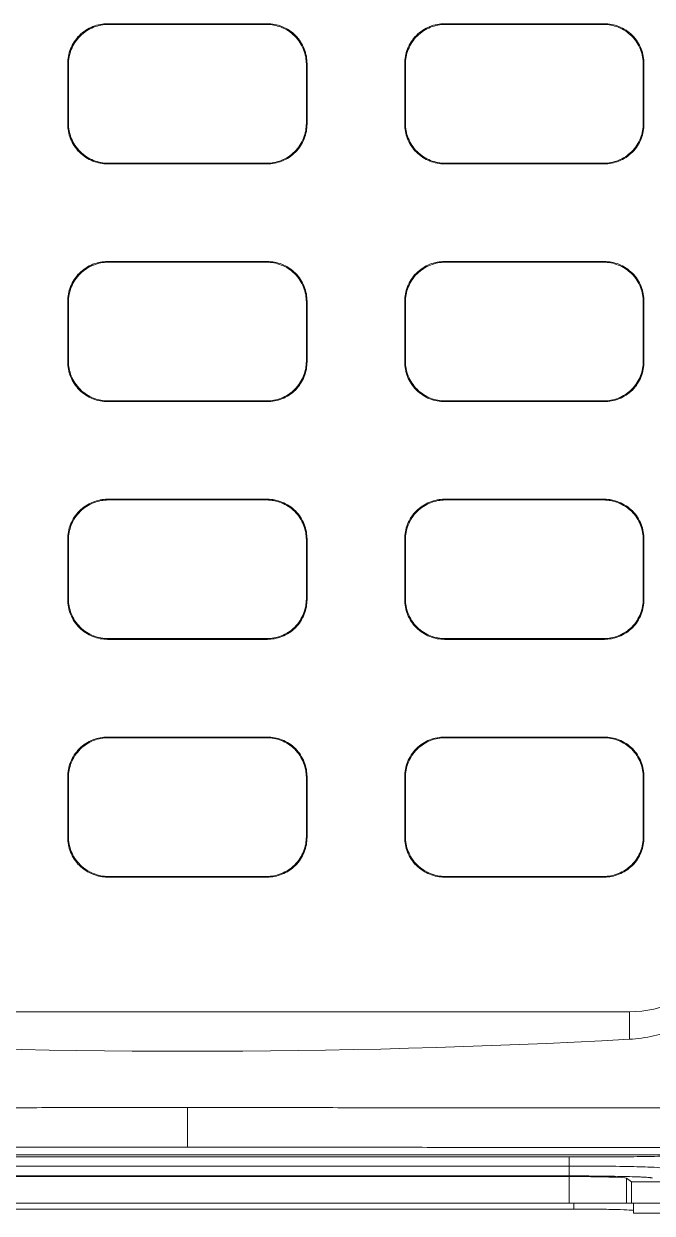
# Model space of a CAD drawing. Header units: millimetres. Extents: x 6 to 426, y 10 to 307.
# Drawn here: x 231.32 to 247.17, y 142.51 to 172.53 of the extents above; entities that cross this region are included whole.
import ezdxf

# ---------------------------------------------------------------- set-up
doc = ezdxf.new("R2010")
doc.units = ezdxf.units.MM

msp = doc.modelspace()

# ---------------------------------------------------------------- linework, layer by layer
at = {"color": 7, "linetype": 'Continuous', "lineweight": 15}
for p, q in [((233.4319, 172.5306), (237.4671, 172.5306)), ((233.4494, 172.5132), (233.4319, 172.5306)), ((233.4494, 172.5132), (237.4497, 172.5132)), ((237.4671, 172.5306), (237.4497, 172.5132)), ((241.9319, 172.5306), (245.9671, 172.5306)), ((241.9494, 172.5132), (241.9319, 172.5306)), ((241.9494, 172.5132), (245.9497, 172.5132)), ((245.9671, 172.5306), (245.9497, 172.5132)), ((232.432, 169.9956), (232.432, 171.5308)), ((232.432, 171.5308), (232.4495, 171.5133)), ((232.4495, 170.013), (232.4495, 171.5133)), ((238.4495, 171.5133), (238.467, 171.5308)), ((238.4495, 171.5133), (238.4495, 170.013)), ((238.467, 171.5308), (238.467, 169.9956)), ((240.932, 169.9956), (240.932, 171.5308)), ((240.932, 171.5308), (240.9495, 171.5133)), ((240.9495, 170.013), (240.9495, 171.5133)), ((246.9495, 171.5133), (246.967, 171.5308)), ((246.9495, 171.5133), (246.9495, 170.013)), ((246.967, 171.5308), (246.967, 169.9956)), ((232.4495, 170.013), (232.432, 169.9956)), ((238.467, 169.9956), (238.4495, 170.013)), ((240.9495, 170.013), (240.932, 169.9956)), ((246.967, 169.9956), (246.9495, 170.013)), ((233.4319, 168.9957), (233.4494, 169.0132)), ((237.4497, 169.0132), (233.4494, 169.0132)), ((237.4497, 169.0132), (237.4671, 168.9957)), ((241.9319, 168.9957), (241.9494, 169.0132)), ((245.9497, 169.0132), (241.9494, 169.0132)), ((245.9497, 169.0132), (245.9671, 168.9957)), ((237.4671, 168.9957), (233.4319, 168.9957)), ((245.9671, 168.9957), (241.9319, 168.9957)), ((233.4319, 166.5306), (237.4671, 166.5306)), ((233.4494, 166.5132), (233.4319, 166.5306)), ((233.4494, 166.5132), (237.4497, 166.5132)), ((237.4671, 166.5306), (237.4497, 166.5132)), ((241.9319, 166.5306), (245.9671, 166.5306)), ((241.9494, 166.5132), (241.9319, 166.5306)), ((241.9494, 166.5132), (245.9497, 166.5132)), ((245.9671, 166.5306), (245.9497, 166.5132)), ((232.432, 163.9956), (232.432, 165.5308)), ((232.432, 165.5308), (232.4495, 165.5133)), ((232.4495, 164.013), (232.4495, 165.5133)), ((238.4495, 165.5133), (238.467, 165.5308)), ((238.4495, 165.5133), (238.4495, 164.013)), ((238.467, 165.5308), (238.467, 163.9956)), ((240.932, 163.9956), (240.932, 165.5308)), ((240.932, 165.5308), (240.9495, 165.5133)), ((240.9495, 164.013), (240.9495, 165.5133)), ((246.9495, 165.5133), (246.967, 165.5308)), ((246.9495, 165.5133), (246.9495, 164.013)), ((246.967, 165.5308), (246.967, 163.9956)), ((232.4495, 164.013), (232.432, 163.9956)), ((238.467, 163.9956), (238.4495, 164.013)), ((240.9495, 164.013), (240.932, 163.9956)), ((246.967, 163.9956), (246.9495, 164.013)), ((233.4319, 162.9957), (233.4494, 163.0132)), ((237.4671, 162.9957), (233.4319, 162.9957)), ((237.4497, 163.0132), (233.4494, 163.0132)), ((237.4497, 163.0132), (237.4671, 162.9957)), ((241.9319, 162.9957), (241.9494, 163.0132)), ((245.9671, 162.9957), (241.9319, 162.9957)), ((245.9497, 163.0132), (241.9494, 163.0132)), ((245.9497, 163.0132), (245.9671, 162.9957)), ((233.4319, 160.5306), (237.4671, 160.5306)), ((233.4494, 160.5132), (233.4319, 160.5306)), ((233.4494, 160.5132), (237.4497, 160.5132)), ((237.4671, 160.5306), (237.4497, 160.5132)), ((241.9319, 160.5306), (245.9671, 160.5306)), ((241.9494, 160.5132), (241.9319, 160.5306)), ((241.9494, 160.5132), (245.9497, 160.5132)), ((245.9671, 160.5306), (245.9497, 160.5132)), ((232.432, 157.9956), (232.432, 159.5308)), ((232.432, 159.5308), (232.4495, 159.5133)), ((232.4495, 158.013), (232.4495, 159.5133)), ((238.4495, 159.5133), (238.467, 159.5308)), ((238.4495, 159.5133), (238.4495, 158.013)), ((238.467, 159.5308), (238.467, 157.9956)), ((240.932, 157.9956), (240.932, 159.5308)), ((240.932, 159.5308), (240.9495, 159.5133)), ((240.9495, 158.013), (240.9495, 159.5133)), ((246.9495, 159.5133), (246.967, 159.5308)), ((246.9495, 159.5133), (246.9495, 158.013)), ((246.967, 159.5308), (246.967, 157.9956)), ((232.4495, 158.013), (232.432, 157.9956)), ((238.467, 157.9956), (238.4495, 158.013)), ((240.9495, 158.013), (240.932, 157.9956)), ((246.967, 157.9956), (246.9495, 158.013)), ((233.4319, 156.9957), (233.4494, 157.0132)), ((237.4671, 156.9957), (233.4319, 156.9957)), ((237.4497, 157.0132), (233.4494, 157.0132)), ((237.4497, 157.0132), (237.4671, 156.9957)), ((241.9319, 156.9957), (241.9494, 157.0132)), ((245.9671, 156.9957), (241.9319, 156.9957)), ((245.9497, 157.0132), (241.9494, 157.0132)), ((245.9497, 157.0132), (245.9671, 156.9957)), ((233.4319, 154.5306), (237.4671, 154.5306)), ((233.4494, 154.5132), (233.4319, 154.5306)), ((233.4494, 154.5132), (237.4497, 154.5132)), ((237.4671, 154.5306), (237.4497, 154.5132)), ((241.9319, 154.5306), (245.9671, 154.5306)), ((241.9494, 154.5132), (241.9319, 154.5306)), ((241.9494, 154.5132), (245.9497, 154.5132)), ((245.9671, 154.5306), (245.9497, 154.5132)), ((232.432, 151.9956), (232.432, 153.5308)), ((232.432, 153.5308), (232.4495, 153.5133)), ((232.4495, 152.013), (232.4495, 153.5133)), ((238.4495, 153.5133), (238.467, 153.5308)), ((238.4495, 153.5133), (238.4495, 152.013)), ((238.467, 153.5308), (238.467, 151.9956)), ((240.932, 151.9956), (240.932, 153.5308)), ((240.932, 153.5308), (240.9495, 153.5133)), ((240.9495, 152.013), (240.9495, 153.5133)), ((246.9495, 153.5133), (246.967, 153.5308)), ((246.9495, 153.5133), (246.9495, 152.013)), ((246.967, 153.5308), (246.967, 151.9956)), ((232.4495, 152.013), (232.432, 151.9956)), ((238.467, 151.9956), (238.4495, 152.013)), ((240.9495, 152.013), (240.932, 151.9956)), ((246.967, 151.9956), (246.9495, 152.013)), ((233.4319, 150.9957), (233.4494, 151.0132)), ((237.4671, 150.9957), (233.4319, 150.9957)), ((237.4497, 151.0132), (233.4494, 151.0132)), ((237.4497, 151.0132), (237.4671, 150.9957)), ((241.9319, 150.9957), (241.9494, 151.0132)), ((245.9671, 150.9957), (241.9319, 150.9957)), ((245.9497, 151.0132), (241.9494, 151.0132)), ((245.9497, 151.0132), (245.9671, 150.9957)), ((224.2986, 147.599), (246.6004, 147.599)), ((246.6004, 146.9028), (246.6004, 147.599)), ((235.4495, 144.178), (235.4495, 145.1777)), ((247.9058, 143.9849), (222.9932, 143.9849)), ((225.8235, 143.9325), (245.0755, 143.9325)), ((245.0755, 143.9325), (245.0755, 143.7039)), ((245.0755, 143.7039), (225.8235, 143.7039)), ((245.0755, 143.7039), (245.0755, 143.4539)), ((245.0755, 143.4539), (225.8235, 143.4539)), ((225.8235, 143.4368), (245.0755, 143.4368)), ((245.0755, 142.7632), (245.0755, 143.4368)), ((246.5246, 143.4001), (246.6486, 143.3071)), ((246.5246, 142.7632), (246.5246, 143.4001)), ((246.6486, 143.3071), (249.5438, 143.3071)), ((246.6486, 143.3071), (246.6486, 142.7697)), ((245.1995, 142.6179), (225.6995, 142.6179)), ((245.0755, 142.7632), (225.8235, 142.7632)), ((246.5246, 142.7632), (245.0755, 142.7632)), ((245.1995, 142.7632), (245.1995, 142.6179)), ((246.6574, 142.7632), (246.5246, 142.7632)), ((246.6486, 142.7697), (246.6574, 142.7632)), ((249.5438, 142.7697), (246.6486, 142.7697)), ((246.6574, 142.7632), (246.6995, 142.7632)), ((246.6995, 142.7632), (249.5438, 142.7632)), ((246.6995, 142.5132), (246.6995, 142.7632)), ((249.5438, 142.5132), (246.6995, 142.5132))]:
    msp.add_line(p, q, dxfattribs=at)
msp.add_arc((246.6004, 150.5132), 2.9142, 270, 294.38722, dxfattribs=at)
msp.add_ellipse((245.0755, 143.3988), major_axis=(1.45, 0), ratio=0.0261859, start_param=0.0349066, end_param=1.5707963, dxfattribs=at)
for points, knots in [([(232.432, 171.5308), (232.432, 171.6486), (232.4535, 171.7758), (232.551, 172.0219), (232.6273, 172.1402), (232.8225, 172.3354), (232.9408, 172.4117), (233.1869, 172.5091), (233.314, 172.5306), (233.4319, 172.5306)], [0, 0, 0, 0, 0.25, 0.25, 0.5, 0.5, 0.75, 0.75, 1, 1, 1, 1]), ([(232.4495, 171.5133), (232.4495, 171.6312), (232.471, 171.7583), (232.5684, 172.0045), (232.6447, 172.1227), (232.8399, 172.3179), (232.9582, 172.3942), (233.2044, 172.4917), (233.3315, 172.5132), (233.4494, 172.5132)], [0, 0, 0, 0, 0.25, 0.25, 0.5, 0.5, 0.75, 0.75, 1, 1, 1, 1]), ([(237.4497, 172.5132), (237.5675, 172.5132), (237.6946, 172.4917), (237.9408, 172.3942), (238.0591, 172.3179), (238.2543, 172.1227), (238.3306, 172.0045), (238.428, 171.7583), (238.4495, 171.6312), (238.4495, 171.5133)], [0, 0, 0, 0, 0.25, 0.25, 0.5, 0.5, 0.75, 0.75, 1, 1, 1, 1]), ([(237.4671, 172.5306), (237.585, 172.5306), (237.7121, 172.5091), (237.9583, 172.4117), (238.0765, 172.3354), (238.2717, 172.1402), (238.348, 172.0219), (238.4455, 171.7758), (238.467, 171.6486), (238.467, 171.5308)], [0, 0, 0, 0, 0.25, 0.25, 0.5, 0.5, 0.75, 0.75, 1, 1, 1, 1]), ([(240.932, 171.5308), (240.932, 171.6486), (240.9535, 171.7758), (241.051, 172.0219), (241.1273, 172.1402), (241.3225, 172.3354), (241.4408, 172.4117), (241.6869, 172.5091), (241.814, 172.5306), (241.9319, 172.5306)], [0, 0, 0, 0, 0.25, 0.25, 0.5, 0.5, 0.75, 0.75, 1, 1, 1, 1]), ([(240.9495, 171.5133), (240.9495, 171.6312), (240.971, 171.7583), (241.0684, 172.0045), (241.1447, 172.1227), (241.3399, 172.3179), (241.4582, 172.3942), (241.7044, 172.4917), (241.8315, 172.5132), (241.9494, 172.5132)], [0, 0, 0, 0, 0.25, 0.25, 0.5, 0.5, 0.75, 0.75, 1, 1, 1, 1]), ([(245.9497, 172.5132), (246.0675, 172.5132), (246.1946, 172.4917), (246.4408, 172.3942), (246.5591, 172.3179), (246.7543, 172.1227), (246.8306, 172.0045), (246.928, 171.7583), (246.9495, 171.6312), (246.9495, 171.5133)], [0, 0, 0, 0, 0.25, 0.25, 0.5, 0.5, 0.75, 0.75, 1, 1, 1, 1]), ([(245.9671, 172.5306), (246.085, 172.5306), (246.2121, 172.5091), (246.4583, 172.4117), (246.5765, 172.3354), (246.7717, 172.1402), (246.848, 172.0219), (246.9455, 171.7758), (246.967, 171.6486), (246.967, 171.5308)], [0, 0, 0, 0, 0.25, 0.25, 0.5, 0.5, 0.75, 0.75, 1, 1, 1, 1]), ([(233.4319, 168.9957), (233.314, 168.9957), (233.1869, 169.0172), (232.9408, 169.1146), (232.8225, 169.1909), (232.6273, 169.3861), (232.551, 169.5044), (232.4535, 169.7506), (232.432, 169.8777), (232.432, 169.9956)], [0, 0, 0, 0, 0.25, 0.25, 0.5, 0.5, 0.75, 0.75, 1, 1, 1, 1]), ([(233.4494, 169.0132), (233.3315, 169.0132), (233.2044, 169.0346), (232.9582, 169.1321), (232.8399, 169.2084), (232.6447, 169.4036), (232.5684, 169.5219), (232.471, 169.768), (232.4495, 169.8952), (232.4495, 170.013)], [0, 0, 0, 0, 0.25, 0.25, 0.5, 0.5, 0.75, 0.75, 1, 1, 1, 1]), ([(238.4495, 170.013), (238.4495, 169.8952), (238.428, 169.768), (238.3306, 169.5219), (238.2543, 169.4036), (238.0591, 169.2084), (237.9408, 169.1321), (237.6946, 169.0346), (237.5675, 169.0132), (237.4497, 169.0132)], [0, 0, 0, 0, 0.25, 0.25, 0.5, 0.5, 0.75, 0.75, 1, 1, 1, 1]), ([(238.467, 169.9956), (238.467, 169.8777), (238.4455, 169.7506), (238.348, 169.5044), (238.2717, 169.3861), (238.0765, 169.1909), (237.9583, 169.1146), (237.7121, 169.0172), (237.585, 168.9957), (237.4671, 168.9957)], [0, 0, 0, 0, 0.25, 0.25, 0.5, 0.5, 0.75, 0.75, 1, 1, 1, 1]), ([(241.9319, 168.9957), (241.814, 168.9957), (241.6869, 169.0172), (241.4408, 169.1146), (241.3225, 169.1909), (241.1273, 169.3861), (241.051, 169.5044), (240.9535, 169.7506), (240.932, 169.8777), (240.932, 169.9956)], [0, 0, 0, 0, 0.25, 0.25, 0.5, 0.5, 0.75, 0.75, 1, 1, 1, 1]), ([(241.9494, 169.0132), (241.8315, 169.0132), (241.7044, 169.0346), (241.4582, 169.1321), (241.3399, 169.2084), (241.1447, 169.4036), (241.0684, 169.5219), (240.971, 169.768), (240.9495, 169.8952), (240.9495, 170.013)], [0, 0, 0, 0, 0.25, 0.25, 0.5, 0.5, 0.75, 0.75, 1, 1, 1, 1]), ([(246.9495, 170.013), (246.9495, 169.8952), (246.928, 169.768), (246.8306, 169.5219), (246.7543, 169.4036), (246.5591, 169.2084), (246.4408, 169.1321), (246.1946, 169.0346), (246.0675, 169.0132), (245.9497, 169.0132)], [0, 0, 0, 0, 0.25, 0.25, 0.5, 0.5, 0.75, 0.75, 1, 1, 1, 1]), ([(246.967, 169.9956), (246.967, 169.8777), (246.9455, 169.7506), (246.848, 169.5044), (246.7717, 169.3861), (246.5765, 169.1909), (246.4583, 169.1146), (246.2121, 169.0172), (246.085, 168.9957), (245.9671, 168.9957)], [0, 0, 0, 0, 0.25, 0.25, 0.5, 0.5, 0.75, 0.75, 1, 1, 1, 1]), ([(232.432, 165.5308), (232.432, 165.6486), (232.4535, 165.7758), (232.551, 166.0219), (232.6273, 166.1402), (232.8225, 166.3354), (232.9408, 166.4117), (233.1869, 166.5091), (233.314, 166.5306), (233.4319, 166.5306)], [0, 0, 0, 0, 0.25, 0.25, 0.5, 0.5, 0.75, 0.75, 1, 1, 1, 1]), ([(232.4495, 165.5133), (232.4495, 165.6312), (232.471, 165.7583), (232.5684, 166.0045), (232.6447, 166.1227), (232.8399, 166.3179), (232.9582, 166.3942), (233.2044, 166.4917), (233.3315, 166.5132), (233.4494, 166.5132)], [0, 0, 0, 0, 0.25, 0.25, 0.5, 0.5, 0.75, 0.75, 1, 1, 1, 1]), ([(237.4497, 166.5132), (237.5675, 166.5132), (237.6946, 166.4917), (237.9408, 166.3942), (238.0591, 166.3179), (238.2543, 166.1227), (238.3306, 166.0045), (238.428, 165.7583), (238.4495, 165.6312), (238.4495, 165.5133)], [0, 0, 0, 0, 0.25, 0.25, 0.5, 0.5, 0.75, 0.75, 1, 1, 1, 1]), ([(237.4671, 166.5306), (237.585, 166.5306), (237.7121, 166.5091), (237.9583, 166.4117), (238.0765, 166.3354), (238.2717, 166.1402), (238.348, 166.0219), (238.4455, 165.7758), (238.467, 165.6486), (238.467, 165.5308)], [0, 0, 0, 0, 0.25, 0.25, 0.5, 0.5, 0.75, 0.75, 1, 1, 1, 1]), ([(240.932, 165.5308), (240.932, 165.6486), (240.9535, 165.7758), (241.051, 166.0219), (241.1273, 166.1402), (241.3225, 166.3354), (241.4408, 166.4117), (241.6869, 166.5091), (241.814, 166.5306), (241.9319, 166.5306)], [0, 0, 0, 0, 0.25, 0.25, 0.5, 0.5, 0.75, 0.75, 1, 1, 1, 1]), ([(240.9495, 165.5133), (240.9495, 165.6312), (240.971, 165.7583), (241.0684, 166.0045), (241.1447, 166.1227), (241.3399, 166.3179), (241.4582, 166.3942), (241.7044, 166.4917), (241.8315, 166.5132), (241.9494, 166.5132)], [0, 0, 0, 0, 0.25, 0.25, 0.5, 0.5, 0.75, 0.75, 1, 1, 1, 1]), ([(245.9497, 166.5132), (246.0675, 166.5132), (246.1946, 166.4917), (246.4408, 166.3942), (246.5591, 166.3179), (246.7543, 166.1227), (246.8306, 166.0045), (246.928, 165.7583), (246.9495, 165.6312), (246.9495, 165.5133)], [0, 0, 0, 0, 0.25, 0.25, 0.5, 0.5, 0.75, 0.75, 1, 1, 1, 1]), ([(245.9671, 166.5306), (246.085, 166.5306), (246.2121, 166.5091), (246.4583, 166.4117), (246.5765, 166.3354), (246.7717, 166.1402), (246.848, 166.0219), (246.9455, 165.7758), (246.967, 165.6486), (246.967, 165.5308)], [0, 0, 0, 0, 0.25, 0.25, 0.5, 0.5, 0.75, 0.75, 1, 1, 1, 1]), ([(233.4319, 162.9957), (233.314, 162.9957), (233.1869, 163.0172), (232.9408, 163.1146), (232.8225, 163.1909), (232.6273, 163.3861), (232.551, 163.5044), (232.4535, 163.7506), (232.432, 163.8777), (232.432, 163.9956)], [0, 0, 0, 0, 0.25, 0.25, 0.5, 0.5, 0.75, 0.75, 1, 1, 1, 1]), ([(233.4494, 163.0132), (233.3315, 163.0132), (233.2044, 163.0346), (232.9582, 163.1321), (232.8399, 163.2084), (232.6447, 163.4036), (232.5684, 163.5219), (232.471, 163.768), (232.4495, 163.8952), (232.4495, 164.013)], [0, 0, 0, 0, 0.25, 0.25, 0.5, 0.5, 0.75, 0.75, 1, 1, 1, 1]), ([(238.4495, 164.013), (238.4495, 163.8952), (238.428, 163.768), (238.3306, 163.5219), (238.2543, 163.4036), (238.0591, 163.2084), (237.9408, 163.1321), (237.6946, 163.0346), (237.5675, 163.0132), (237.4497, 163.0132)], [0, 0, 0, 0, 0.25, 0.25, 0.5, 0.5, 0.75, 0.75, 1, 1, 1, 1]), ([(238.467, 163.9956), (238.467, 163.8777), (238.4455, 163.7506), (238.348, 163.5044), (238.2717, 163.3861), (238.0765, 163.1909), (237.9583, 163.1146), (237.7121, 163.0172), (237.585, 162.9957), (237.4671, 162.9957)], [0, 0, 0, 0, 0.25, 0.25, 0.5, 0.5, 0.75, 0.75, 1, 1, 1, 1]), ([(241.9319, 162.9957), (241.814, 162.9957), (241.6869, 163.0172), (241.4408, 163.1146), (241.3225, 163.1909), (241.1273, 163.3861), (241.051, 163.5044), (240.9535, 163.7506), (240.932, 163.8777), (240.932, 163.9956)], [0, 0, 0, 0, 0.25, 0.25, 0.5, 0.5, 0.75, 0.75, 1, 1, 1, 1]), ([(241.9494, 163.0132), (241.8315, 163.0132), (241.7044, 163.0346), (241.4582, 163.1321), (241.3399, 163.2084), (241.1447, 163.4036), (241.0684, 163.5219), (240.971, 163.768), (240.9495, 163.8952), (240.9495, 164.013)], [0, 0, 0, 0, 0.25, 0.25, 0.5, 0.5, 0.75, 0.75, 1, 1, 1, 1]), ([(246.9495, 164.013), (246.9495, 163.8952), (246.928, 163.768), (246.8306, 163.5219), (246.7543, 163.4036), (246.5591, 163.2084), (246.4408, 163.1321), (246.1946, 163.0346), (246.0675, 163.0132), (245.9497, 163.0132)], [0, 0, 0, 0, 0.25, 0.25, 0.5, 0.5, 0.75, 0.75, 1, 1, 1, 1]), ([(246.967, 163.9956), (246.967, 163.8777), (246.9455, 163.7506), (246.848, 163.5044), (246.7717, 163.3861), (246.5765, 163.1909), (246.4583, 163.1146), (246.2121, 163.0172), (246.085, 162.9957), (245.9671, 162.9957)], [0, 0, 0, 0, 0.25, 0.25, 0.5, 0.5, 0.75, 0.75, 1, 1, 1, 1]), ([(232.432, 159.5308), (232.432, 159.6486), (232.4535, 159.7758), (232.551, 160.0219), (232.6273, 160.1402), (232.8225, 160.3354), (232.9408, 160.4117), (233.1869, 160.5091), (233.314, 160.5306), (233.4319, 160.5306)], [0, 0, 0, 0, 0.25, 0.25, 0.5, 0.5, 0.75, 0.75, 1, 1, 1, 1]), ([(232.4495, 159.5133), (232.4495, 159.6312), (232.471, 159.7583), (232.5684, 160.0045), (232.6447, 160.1227), (232.8399, 160.3179), (232.9582, 160.3942), (233.2044, 160.4917), (233.3315, 160.5132), (233.4494, 160.5132)], [0, 0, 0, 0, 0.25, 0.25, 0.5, 0.5, 0.75, 0.75, 1, 1, 1, 1]), ([(237.4497, 160.5132), (237.5675, 160.5132), (237.6946, 160.4917), (237.9408, 160.3942), (238.0591, 160.3179), (238.2543, 160.1227), (238.3306, 160.0045), (238.428, 159.7583), (238.4495, 159.6312), (238.4495, 159.5133)], [0, 0, 0, 0, 0.25, 0.25, 0.5, 0.5, 0.75, 0.75, 1, 1, 1, 1]), ([(237.4671, 160.5306), (237.585, 160.5306), (237.7121, 160.5091), (237.9583, 160.4117), (238.0765, 160.3354), (238.2717, 160.1402), (238.348, 160.0219), (238.4455, 159.7758), (238.467, 159.6486), (238.467, 159.5308)], [0, 0, 0, 0, 0.25, 0.25, 0.5, 0.5, 0.75, 0.75, 1, 1, 1, 1]), ([(240.932, 159.5308), (240.932, 159.6486), (240.9535, 159.7758), (241.051, 160.0219), (241.1273, 160.1402), (241.3225, 160.3354), (241.4408, 160.4117), (241.6869, 160.5091), (241.814, 160.5306), (241.9319, 160.5306)], [0, 0, 0, 0, 0.25, 0.25, 0.5, 0.5, 0.75, 0.75, 1, 1, 1, 1]), ([(240.9495, 159.5133), (240.9495, 159.6312), (240.971, 159.7583), (241.0684, 160.0045), (241.1447, 160.1227), (241.3399, 160.3179), (241.4582, 160.3942), (241.7044, 160.4917), (241.8315, 160.5132), (241.9494, 160.5132)], [0, 0, 0, 0, 0.25, 0.25, 0.5, 0.5, 0.75, 0.75, 1, 1, 1, 1]), ([(245.9497, 160.5132), (246.0675, 160.5132), (246.1946, 160.4917), (246.4408, 160.3942), (246.5591, 160.3179), (246.7543, 160.1227), (246.8306, 160.0045), (246.928, 159.7583), (246.9495, 159.6312), (246.9495, 159.5133)], [0, 0, 0, 0, 0.25, 0.25, 0.5, 0.5, 0.75, 0.75, 1, 1, 1, 1]), ([(245.9671, 160.5306), (246.085, 160.5306), (246.2121, 160.5091), (246.4583, 160.4117), (246.5765, 160.3354), (246.7717, 160.1402), (246.848, 160.0219), (246.9455, 159.7758), (246.967, 159.6486), (246.967, 159.5308)], [0, 0, 0, 0, 0.25, 0.25, 0.5, 0.5, 0.75, 0.75, 1, 1, 1, 1]), ([(233.4319, 156.9957), (233.314, 156.9957), (233.1869, 157.0172), (232.9408, 157.1146), (232.8225, 157.1909), (232.6273, 157.3861), (232.551, 157.5044), (232.4535, 157.7506), (232.432, 157.8777), (232.432, 157.9956)], [0, 0, 0, 0, 0.25, 0.25, 0.5, 0.5, 0.75, 0.75, 1, 1, 1, 1]), ([(233.4494, 157.0132), (233.3315, 157.0132), (233.2044, 157.0346), (232.9582, 157.1321), (232.8399, 157.2084), (232.6447, 157.4036), (232.5684, 157.5219), (232.471, 157.768), (232.4495, 157.8952), (232.4495, 158.013)], [0, 0, 0, 0, 0.25, 0.25, 0.5, 0.5, 0.75, 0.75, 1, 1, 1, 1]), ([(238.4495, 158.013), (238.4495, 157.8952), (238.428, 157.768), (238.3306, 157.5219), (238.2543, 157.4036), (238.0591, 157.2084), (237.9408, 157.1321), (237.6946, 157.0346), (237.5675, 157.0132), (237.4497, 157.0132)], [0, 0, 0, 0, 0.25, 0.25, 0.5, 0.5, 0.75, 0.75, 1, 1, 1, 1]), ([(238.467, 157.9956), (238.467, 157.8777), (238.4455, 157.7506), (238.348, 157.5044), (238.2717, 157.3861), (238.0765, 157.1909), (237.9583, 157.1146), (237.7121, 157.0172), (237.585, 156.9957), (237.4671, 156.9957)], [0, 0, 0, 0, 0.25, 0.25, 0.5, 0.5, 0.75, 0.75, 1, 1, 1, 1]), ([(241.9319, 156.9957), (241.814, 156.9957), (241.6869, 157.0172), (241.4408, 157.1146), (241.3225, 157.1909), (241.1273, 157.3861), (241.051, 157.5044), (240.9535, 157.7506), (240.932, 157.8777), (240.932, 157.9956)], [0, 0, 0, 0, 0.25, 0.25, 0.5, 0.5, 0.75, 0.75, 1, 1, 1, 1]), ([(241.9494, 157.0132), (241.8315, 157.0132), (241.7044, 157.0346), (241.4582, 157.1321), (241.3399, 157.2084), (241.1447, 157.4036), (241.0684, 157.5219), (240.971, 157.768), (240.9495, 157.8952), (240.9495, 158.013)], [0, 0, 0, 0, 0.25, 0.25, 0.5, 0.5, 0.75, 0.75, 1, 1, 1, 1]), ([(246.9495, 158.013), (246.9495, 157.8952), (246.928, 157.768), (246.8306, 157.5219), (246.7543, 157.4036), (246.5591, 157.2084), (246.4408, 157.1321), (246.1946, 157.0346), (246.0675, 157.0132), (245.9497, 157.0132)], [0, 0, 0, 0, 0.25, 0.25, 0.5, 0.5, 0.75, 0.75, 1, 1, 1, 1]), ([(246.967, 157.9956), (246.967, 157.8777), (246.9455, 157.7506), (246.848, 157.5044), (246.7717, 157.3861), (246.5765, 157.1909), (246.4583, 157.1146), (246.2121, 157.0172), (246.085, 156.9957), (245.9671, 156.9957)], [0, 0, 0, 0, 0.25, 0.25, 0.5, 0.5, 0.75, 0.75, 1, 1, 1, 1]), ([(232.432, 153.5308), (232.432, 153.6486), (232.4535, 153.7758), (232.551, 154.0219), (232.6273, 154.1402), (232.8225, 154.3354), (232.9408, 154.4117), (233.1869, 154.5091), (233.314, 154.5306), (233.4319, 154.5306)], [0, 0, 0, 0, 0.25, 0.25, 0.5, 0.5, 0.75, 0.75, 1, 1, 1, 1]), ([(232.4495, 153.5133), (232.4495, 153.6312), (232.471, 153.7583), (232.5684, 154.0045), (232.6447, 154.1227), (232.8399, 154.3179), (232.9582, 154.3942), (233.2044, 154.4917), (233.3315, 154.5132), (233.4494, 154.5132)], [0, 0, 0, 0, 0.25, 0.25, 0.5, 0.5, 0.75, 0.75, 1, 1, 1, 1]), ([(237.4497, 154.5132), (237.5675, 154.5132), (237.6946, 154.4917), (237.9408, 154.3942), (238.0591, 154.3179), (238.2543, 154.1227), (238.3306, 154.0045), (238.428, 153.7583), (238.4495, 153.6312), (238.4495, 153.5133)], [0, 0, 0, 0, 0.25, 0.25, 0.5, 0.5, 0.75, 0.75, 1, 1, 1, 1]), ([(237.4671, 154.5306), (237.585, 154.5306), (237.7121, 154.5091), (237.9583, 154.4117), (238.0765, 154.3354), (238.2717, 154.1402), (238.348, 154.0219), (238.4455, 153.7758), (238.467, 153.6486), (238.467, 153.5308)], [0, 0, 0, 0, 0.25, 0.25, 0.5, 0.5, 0.75, 0.75, 1, 1, 1, 1]), ([(240.932, 153.5308), (240.932, 153.6486), (240.9535, 153.7758), (241.051, 154.0219), (241.1273, 154.1402), (241.3225, 154.3354), (241.4408, 154.4117), (241.6869, 154.5091), (241.814, 154.5306), (241.9319, 154.5306)], [0, 0, 0, 0, 0.25, 0.25, 0.5, 0.5, 0.75, 0.75, 1, 1, 1, 1]), ([(240.9495, 153.5133), (240.9495, 153.6312), (240.971, 153.7583), (241.0684, 154.0045), (241.1447, 154.1227), (241.3399, 154.3179), (241.4582, 154.3942), (241.7044, 154.4917), (241.8315, 154.5132), (241.9494, 154.5132)], [0, 0, 0, 0, 0.25, 0.25, 0.5, 0.5, 0.75, 0.75, 1, 1, 1, 1]), ([(245.9497, 154.5132), (246.0675, 154.5132), (246.1946, 154.4917), (246.4408, 154.3942), (246.5591, 154.3179), (246.7543, 154.1227), (246.8306, 154.0045), (246.928, 153.7583), (246.9495, 153.6312), (246.9495, 153.5133)], [0, 0, 0, 0, 0.25, 0.25, 0.5, 0.5, 0.75, 0.75, 1, 1, 1, 1]), ([(245.9671, 154.5306), (246.085, 154.5306), (246.2121, 154.5091), (246.4583, 154.4117), (246.5765, 154.3354), (246.7717, 154.1402), (246.848, 154.0219), (246.9455, 153.7758), (246.967, 153.6486), (246.967, 153.5308)], [0, 0, 0, 0, 0.25, 0.25, 0.5, 0.5, 0.75, 0.75, 1, 1, 1, 1]), ([(233.4319, 150.9957), (233.314, 150.9957), (233.1869, 151.0172), (232.9408, 151.1146), (232.8225, 151.1909), (232.6273, 151.3861), (232.551, 151.5044), (232.4535, 151.7506), (232.432, 151.8777), (232.432, 151.9956)], [0, 0, 0, 0, 0.25, 0.25, 0.5, 0.5, 0.75, 0.75, 1, 1, 1, 1]), ([(233.4494, 151.0132), (233.3315, 151.0132), (233.2044, 151.0346), (232.9582, 151.1321), (232.8399, 151.2084), (232.6447, 151.4036), (232.5684, 151.5219), (232.471, 151.768), (232.4495, 151.8952), (232.4495, 152.013)], [0, 0, 0, 0, 0.25, 0.25, 0.5, 0.5, 0.75, 0.75, 1, 1, 1, 1]), ([(238.4495, 152.013), (238.4495, 151.8952), (238.428, 151.768), (238.3306, 151.5219), (238.2543, 151.4036), (238.0591, 151.2084), (237.9408, 151.1321), (237.6946, 151.0346), (237.5675, 151.0132), (237.4497, 151.0132)], [0, 0, 0, 0, 0.25, 0.25, 0.5, 0.5, 0.75, 0.75, 1, 1, 1, 1]), ([(238.467, 151.9956), (238.467, 151.8777), (238.4455, 151.7506), (238.348, 151.5044), (238.2717, 151.3861), (238.0765, 151.1909), (237.9583, 151.1146), (237.7121, 151.0172), (237.585, 150.9957), (237.4671, 150.9957)], [0, 0, 0, 0, 0.25, 0.25, 0.5, 0.5, 0.75, 0.75, 1, 1, 1, 1]), ([(241.9319, 150.9957), (241.814, 150.9957), (241.6869, 151.0172), (241.4408, 151.1146), (241.3225, 151.1909), (241.1273, 151.3861), (241.051, 151.5044), (240.9535, 151.7506), (240.932, 151.8777), (240.932, 151.9956)], [0, 0, 0, 0, 0.25, 0.25, 0.5, 0.5, 0.75, 0.75, 1, 1, 1, 1]), ([(241.9494, 151.0132), (241.8315, 151.0132), (241.7044, 151.0346), (241.4582, 151.1321), (241.3399, 151.2084), (241.1447, 151.4036), (241.0684, 151.5219), (240.971, 151.768), (240.9495, 151.8952), (240.9495, 152.013)], [0, 0, 0, 0, 0.25, 0.25, 0.5, 0.5, 0.75, 0.75, 1, 1, 1, 1]), ([(246.9495, 152.013), (246.9495, 151.8952), (246.928, 151.768), (246.8306, 151.5219), (246.7543, 151.4036), (246.5591, 151.2084), (246.4408, 151.1321), (246.1946, 151.0346), (246.0675, 151.0132), (245.9497, 151.0132)], [0, 0, 0, 0, 0.25, 0.25, 0.5, 0.5, 0.75, 0.75, 1, 1, 1, 1]), ([(246.967, 151.9956), (246.967, 151.8777), (246.9455, 151.7506), (246.848, 151.5044), (246.7717, 151.3861), (246.5765, 151.1909), (246.4583, 151.1146), (246.2121, 151.0172), (246.085, 150.9957), (245.9671, 150.9957)], [0, 0, 0, 0, 0.25, 0.25, 0.5, 0.5, 0.75, 0.75, 1, 1, 1, 1]), ([(247.7957, 147.1792), (247.6052, 147.0987), (247.4103, 147.0356), (247.0116, 146.9433), (246.8069, 146.914), (246.6004, 146.9028)], [0, 0, 0, 0, 0.5, 0.5, 1, 1, 1, 1]), ([(221.286, 145.1649), (221.6229, 145.1655), (222.2965, 145.1667), (223.3074, 145.1683), (224.3185, 145.1698), (225.3299, 145.1712), (226.3414, 145.1724), (227.3531, 145.1735), (228.3649, 145.1745), (229.3768, 145.1754), (230.3888, 145.1761), (231.4009, 145.1767), (232.4131, 145.1771), (233.4252, 145.1774), (234.4374, 145.1776), (235.1121, 145.1777), (235.4495, 145.1777)], [0, 0, 0, 0, 0.0714551, 0.1429062, 0.2143531, 0.285796, 0.3572348, 0.4286695, 0.5001001, 0.5715266, 0.642949, 0.7143674, 0.7857817, 0.8571918, 0.928598, 1, 1, 1, 1]), ([(235.4495, 145.1777), (235.7869, 145.1777), (236.4616, 145.1776), (237.4738, 145.1774), (238.4859, 145.1771), (239.4981, 145.1767), (240.5102, 145.1761), (241.5222, 145.1754), (242.5341, 145.1745), (243.546, 145.1735), (244.5576, 145.1724), (245.5691, 145.1712), (246.5805, 145.1698), (247.5916, 145.1683), (248.6025, 145.1667), (249.2762, 145.1655), (249.613, 145.1649)], [0, 0, 0, 0, 0.071402, 0.1428082, 0.2142183, 0.2856326, 0.357051, 0.4284734, 0.4998999, 0.5713305, 0.6427652, 0.714204, 0.7856469, 0.8570938, 0.9285449, 1, 1, 1, 1]), ([(235.4495, 144.178), (235.1136, 144.178), (234.4417, 144.178), (233.434, 144.1778), (232.4265, 144.1775), (231.4191, 144.177), (230.4119, 144.1764), (229.4049, 144.1757), (228.3981, 144.1749), (227.3914, 144.1739), (226.3849, 144.1728), (225.3786, 144.1715), (224.3725, 144.1702), (223.3665, 144.1687), (222.3607, 144.167), (221.6904, 144.1658), (221.3552, 144.1652)], [0, 0, 0, 0, 0.0714512, 0.142892, 0.214324, 0.2857491, 0.3571689, 0.4285852, 0.4999998, 0.5714144, 0.6428307, 0.7142506, 0.7856757, 0.8571078, 0.9285487, 1, 1, 1, 1]), ([(249.5438, 144.1652), (249.2087, 144.1658), (248.5383, 144.167), (247.5325, 144.1687), (246.5265, 144.1702), (245.5204, 144.1715), (244.5141, 144.1728), (243.5076, 144.1739), (242.5009, 144.1749), (241.4941, 144.1757), (240.4871, 144.1764), (239.4799, 144.177), (238.4725, 144.1775), (237.465, 144.1778), (236.4573, 144.178), (235.7855, 144.178), (235.4495, 144.178)], [0, 0, 0, 0, 0.0714513, 0.1428922, 0.2143243, 0.2857494, 0.3571693, 0.4285856, 0.5000002, 0.5714148, 0.6428311, 0.7142509, 0.785676, 0.857108, 0.9285488, 1, 1, 1, 1]), ([(245.0755, 143.9325), (245.3476, 143.9325), (245.6402, 143.933), (246.2073, 143.9353), (246.4803, 143.9371), (246.9356, 143.9417), (247.1166, 143.9445), (247.3558, 143.9504), (247.4146, 143.9534), (247.4241, 143.9563)], [0, 0, 0, 0, 0.25, 0.25, 0.5, 0.5, 0.75, 0.75, 1, 1, 1, 1]), ([(247.4241, 143.6508), (247.4136, 143.6578), (247.3447, 143.6648), (247.1, 143.6777), (246.9243, 143.6835), (246.4916, 143.6933), (246.2347, 143.6972), (245.677, 143.7025), (245.3763, 143.7039), (245.0755, 143.7039)], [0, 0, 0, 0, 0.25, 0.25, 0.5, 0.5, 0.75, 0.75, 1, 1, 1, 1]), ([(247.1743, 143.4009), (247.1726, 143.4018), (247.1693, 143.4035), (247.1583, 143.4061), (247.1427, 143.4087), (247.1156, 143.4122), (247.0701, 143.4164), (246.997, 143.4214), (246.9062, 143.4261), (246.7626, 143.432), (246.5434, 143.4388), (246.2789, 143.4443), (246.0467, 143.4478), (245.8635, 143.45), (245.6731, 143.4518), (245.4772, 143.453), (245.2774, 143.4538), (245.1429, 143.4539), (245.0755, 143.4539)], [0, 0, 0, 0, 0.0313361, 0.06259201, 0.09383955, 0.12515055, 0.18761761, 0.25013624, 0.31256287, 0.37517793, 0.50007017, 0.62495112, 0.68745229, 0.74997213, 0.81237963, 0.8748811, 0.93735051, 1, 1, 1, 1]), ([(246.6995, 142.5786), (246.6995, 142.5833), (246.6673, 142.5883), (246.5211, 142.5979), (246.4066, 142.6026), (246.1137, 142.6102), (245.9363, 142.6132), (245.567, 142.6171), (245.3763, 142.6179), (245.1995, 142.6179)], [0, 0, 0, 0, 0.25, 0.25, 0.5, 0.5, 0.75, 0.75, 1, 1, 1, 1])]:
    msp.add_open_spline(points, degree=3, knots=knots, dxfattribs=at)
msp.add_open_spline([(246.6004, 146.9028), (239.1775, 146.498), (231.7215, 146.498), (224.2986, 146.9028)], degree=3, dxfattribs=at)

doc.saveas('drawing.dxf')
